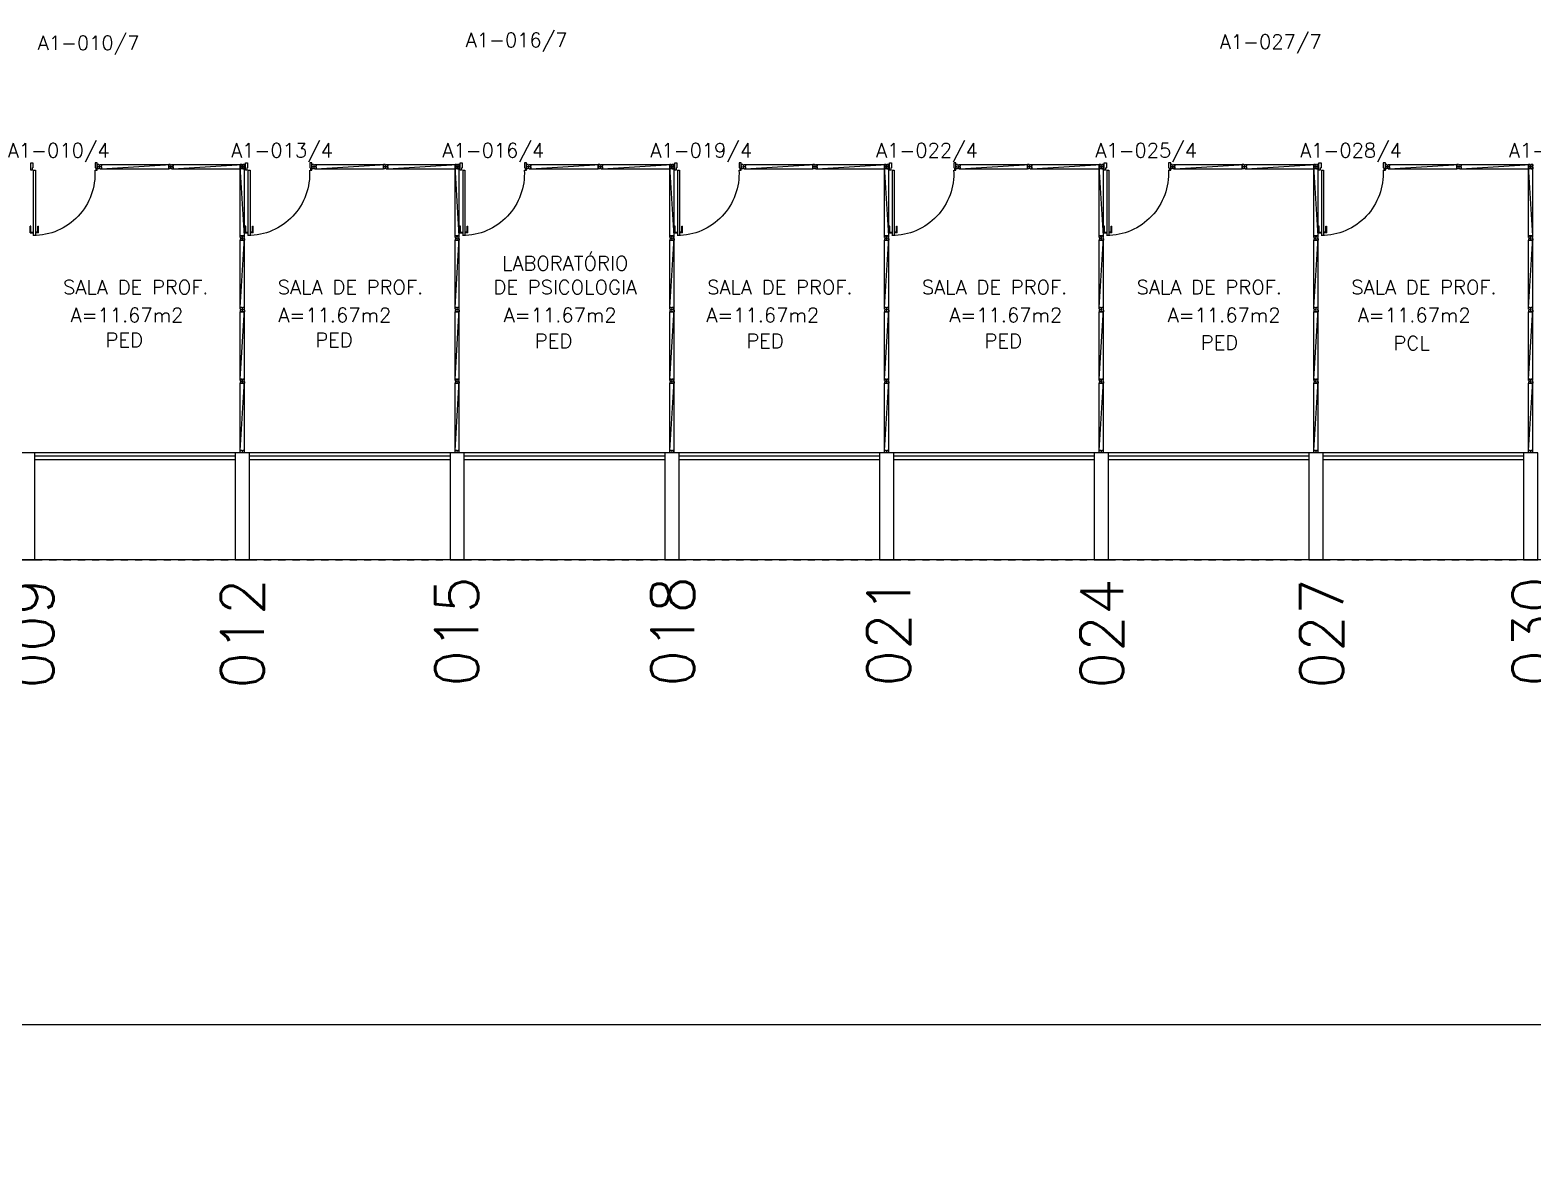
# Model space of a CAD drawing. Extents: x -31 to 207, y 425 to 518.
# Drawn here: x -8.68 to 12.32, y 427.33 to 443.24 of the extents above; entities that cross this region are included whole.
import ezdxf
from ezdxf.enums import TextEntityAlignment as Align

# ---------------------------------------------------------------- set-up
doc = ezdxf.new("R2010")
doc.units = 0
doc.header["$LTSCALE"] = 0.01
doc.header["$MEASUREMENT"] = 0
doc.header["$PDMODE"] = 34
doc.linetypes.add('HIDDEN2', pattern=[0.1875, 0.125, -0.0625])
doc.layers.get('0').update_dxf_attribs({"linetype": 'CONTINUOUS'})
doc.layers.get('DEFPOINTS').update_dxf_attribs({"linetype": 'CONTINUOUS'})
for name, color, linetype in [('AREA', 2, 'CONTINUOUS'), ('DIV', 2, 'CONTINUOUS'), ('ESQ', 1, 'CONTINUOUS'), ('ESTR', 3, 'CONTINUOUS'), ('NOPILAR1', 2, 'CONTINUOUS'), ('PISO', 1, 'CONTINUOUS'), ('PROJ', 1, 'HIDDEN2'), ('TEXT_CENTRO_CUSTO', 1, 'CONTINUOUS'), ('TEXTO', 2, 'CONTINUOUS'), ('TEXTO-ENDEREÇO', 2, 'CONTINUOUS'), ('TEXTOCENTROCUSTO', 2, 'CONTINUOUS')]:
    doc.layers.add(name, color=color, linetype=linetype)
doc.styles.add('1', font='romans.shx')
doc.styles.add('NOPILAR', font='simplex.shx', dxfattribs={"height": 0.6})
doc.styles.add('UNB-100', font='simplex.shx', dxfattribs={"height": 0.2})
doc.styles.add('UNB-100-1', font='simplex.shx', dxfattribs={"height": 0.2})
doc.dimstyles.new('1-600', dxfattribs={"dimtxt": 1.1, "dimasz": 2.5, "dimexe": 2, "dimexo": 4, "dimgap": 0.2, "dimtad": 1, "dimdec": 0, "dimzin": 4, "dimdsep": 46, "dimlunit": 6, "dimtxsty": '1', "dimblk1": 'NONE', "dimblk2": 'NONE', "dimsah": 1, "dimcen": 0, "dimclrd": 2, "dimclre": 2, "dimclrt": 2, "dimadec": 0, "dimazin": 0, "dimtfac": 1, "dimtdec": 0, "dimtmove": 2, "dimatfit": 3, "dimldrblk": 'NONE', "dimfxl": 0, "dimtolj": 1, "dimtzin": 0, "dimarcsym": 0})

# ---------------------------------------------------------------- blocks, each defined once
blk = doc.blocks.new('PILAR-SLS')
blk.add_lwpolyline([(0.003, -72.501), (0.003, -74.001), (0.203, -74.001), (0.203, -72.501)], close=True)
blk = doc.blocks.new('DIVMT-SLS')
for p, q in [((-0.03, 0.03), (-0.03, 0.006)), ((-0.008, 0.03), (-0.03, 0.03)), ((-0.0185, 0.006), (-0.03, 0.006)), ((-0.0185, -0.006), (-0.0185, 0.006)), ((-0.008, 0.03), (-0.008, 0.02)), ((-0.008, 0.02), (0.008, 0.02)), ((-0.0051, 0), (0.0051, 0)), ((0.0051, 0), (-0.0051, 0)), ((-0.0051, 0), (0.0051, 0)), ((0.97, -0.03), (0, 0.03)), ((0, -0.0051), (0, 0.0051)), ((0, 0.0051), (0, -0.0051)), ((0.008, 0.03), (0.008, 0.02)), ((0.008, 0.03), (0.03, 0.03)), ((0.0205, 0.006), (0.03, 0.006)), ((0.0205, -0.006), (0.0205, 0.006)), ((0.0205, 0.006), (0.0205, -0.006)), ((0.0205, 0.006), (0.03, 0.006)), ((0.97, 0.03), (0.03, 0.03)), ((0.03, 0.006), (0.03, 0.03)), ((0.03, -0.03), (0.03, 0.03)), ((0.03, -0.005), (0.03, 0.005)), ((0.97, 0.03), (0.97, 0.009)), ((0.97, 0.009), (0.97, 0.027)), ((0.9795, 0.006), (0.97, 0.006)), ((0.97, -0.005), (0.97, 0.005)), ((0.9795, 0.006), (0.9795, -0.006)), ((1.0051, 0), (0.9949, 0)), ((1, 0.0051), (1, -0.0051)), ((-0.0185, -0.006), (-0.03, -0.006)), ((-0.03, -0.03), (-0.03, -0.006)), ((-0.008, -0.03), (-0.03, -0.03)), ((-0.008, -0.03), (-0.008, -0.02)), ((-0.008, -0.02), (0.008, -0.02)), ((0.008, -0.03), (0.008, -0.02)), ((0.008, -0.03), (0.03, -0.03)), ((0.0205, -0.006), (0.03, -0.006)), ((0.0205, -0.006), (0.03, -0.006)), ((0.03, -0.006), (0.03, -0.03)), ((0.97, -0.03), (0.03, -0.03)), ((0.9795, -0.006), (0.97, -0.006)), ((0.97, -0.009), (0.97, -0.027))]:
    blk.add_line(p, q)
blk = doc.blocks.new('MTINI-SLS')
for p, q in [((-0.005, 0), (0.005, 0)), ((0, 0.001), (0, 0.02)), ((0.008, 0.02), (0, 0.02)), ((0, -0.005), (0, 0.005)), ((0, -0.02), (0, 0.001)), ((0.008, 0.03), (0.03, 0.03)), ((0.008, 0.03), (0.008, 0.02)), ((0.02, 0.006), (0.02, -0.006)), ((0.02, 0.006), (0.03, 0.006)), ((0.02, -0.004), (0.02, 0.004)), ((0.023, 0.006), (0.03, 0.006)), ((0.03, 0.006), (0.03, 0.03)), ((0, -0.02), (0.008, -0.02)), ((0.008, -0.03), (0.008, -0.02)), ((0.008, -0.03), (0.03, -0.03)), ((0.02, -0.006), (0.03, -0.006)), ((0.023, -0.006), (0.03, -0.006)), ((0.03, -0.006), (0.03, -0.03))]:
    blk.add_line(p, q)
blk = doc.blocks.new('A$C51597B80')
at = {"layer": 'DIV'}
for p, q in [((0.022, 0.06), (0, 0.06)), ((0, 0.036), (0, 0.06)), ((0.01, 0.036), (0, 0.036)), ((0.01, 0.036), (0, 0.036)), ((0.01, 0.024), (0, 0.024)), ((0.01, 0.024), (0, 0.024)), ((0, 0.024), (0, 0)), ((0.022, 0), (0, 0)), ((0.01, 0.036), (0.01, 0.024)), ((0.01, 0.024), (0.01, 0.036)), ((0.022, 0.06), (0.022, 0.05)), ((0.038, 0.05), (0.022, 0.05)), ((0.038, 0.01), (0.022, 0.01)), ((0.022, 0), (0.022, 0.01)), ((0.035, 0.03), (0.025, 0.03)), ((0.025, 0.03), (0.035, 0.03)), ((0.035, 0.03), (0.025, 0.03)), ((0.03, 0.035), (0.03, 0.025)), ((0.03, 0.025), (0.03, 0.035)), ((0.038, 0.06), (0.06, 0.06)), ((0.038, 0.06), (0.038, 0.05)), ((0.038, 0), (0.038, 0.01)), ((0.038, 0), (0.06, 0)), ((0.049, 0.024), (0.049, 0.036)), ((0.049, 0.036), (0.06, 0.036)), ((0.049, 0.024), (0.06, 0.024)), ((0.06, 0.06), (0.06, 0.036)), ((0.06, 0), (0.06, 0.024))]:
    blk.add_line(p, q, dxfattribs=at)
blk = doc.blocks.new('PDV2E-SLS')
at = {"layer": 'DIV'}
for p, q in [((0.023, 0.925), (0.063, 0.925)), ((0.023, 0.925), (0.023, 0.835)), ((0.033, 0.915), (0.063, 0.915)), ((0.033, 0.915), (0.033, 0.835)), ((0.065, 0.05), (0.065, 0.965)), ((0.095, 0.965), (0.065, 0.965)), ((0.095, 0.05), (0.095, 0.965)), ((0.138, 0.925), (0.097, 0.925)), ((0.128, 0.915), (0.097, 0.915)), ((0.128, 0.915), (0.128, 0.835)), ((0.138, 0.925), (0.138, 0.835)), ((0.033, 0.835), (0.023, 0.835)), ((0.128, 0.835), (0.137, 0.835)), ((0.049, 0.05), (0.029, 0.05)), ((0.029, 0.05), (0.029, 0.035)), ((0.029, 0.035), (0.029, -0.035)), ((0.049, 0.02), (0.049, 0.05)), ((0.049, 0.02), (0.059, 0.02)), ((0.059, -0.05), (0.059, 0.02)), ((0.065, 0.05), (0.095, 0.05)), ((0.928, -0.05), (0.928, 0.02)), ((0.938, 0.02), (0.928, 0.02)), ((0.938, 0.05), (0.958, 0.05)), ((0.938, 0.02), (0.938, 0.05)), ((0.958, 0.05), (0.958, 0.035)), ((0.958, 0.035), (0.958, -0.035)), ((0.029, -0.035), (0.029, -0.05)), ((0.029, -0.05), (0.059, -0.05)), ((0.958, -0.05), (0.928, -0.05)), ((0.958, -0.035), (0.958, -0.05))]:
    blk.add_line(p, q, dxfattribs=at)
blk.add_arc((0.062, 0.1), 0.865, 356.6786, 90, dxfattribs=at)
blk = doc.blocks.new('MTT-SLS')
for p, q in [((-0.008, 0.03), (-0.03, 0.03)), ((-0.03, 0.03), (-0.03, 0.006)), ((-0.0185, 0.006), (-0.03, 0.006)), ((-0.0185, -0.006), (-0.0185, 0.006)), ((-0.008, 0.03), (-0.008, 0.02)), ((-0.008, 0.02), (0.008, 0.02)), ((-0.0051, 0), (0.0051, 0)), ((0, -0.0051), (0, 0.0051)), ((0.008, 0.03), (0.03, 0.03)), ((0.008, 0.03), (0.008, 0.02)), ((0.0205, -0.006), (0.0205, 0.006)), ((0.0205, 0.006), (0.03, 0.006)), ((0.03, 0.006), (0.03, 0.03)), ((-0.03, -0.03), (-0.03, -0.006)), ((-0.0185, -0.006), (-0.03, -0.006)), ((-0.008, -0.03), (-0.03, -0.03)), ((-0.008, -0.02), (0.008, -0.02)), ((-0.008, -0.03), (-0.008, -0.02)), ((0.008, -0.03), (0.008, -0.02)), ((0.008, -0.03), (0.03, -0.03)), ((0.0205, -0.006), (0.03, -0.006)), ((0.03, -0.006), (0.03, -0.03))]:
    blk.add_line(p, q)
blk = doc.blocks.new('*D41')
at = {"color": 2, "linetype": 'ByBlock'}
for p, q in [((-17.81, 431.827), (-17.81, 427.327)), ((60.19, 431.827), (60.19, 427.327)), ((60.19, 429.327), (-17.81, 429.327))]:
    blk.add_line(p, q, dxfattribs=at)
at = {"layer": 'DEFPOINTS', "color": 0, "linetype": 'ByBlock'}
for p in [(-17.81, 435.827), (60.19, 435.827), (-17.81, 429.327)]:
    blk.add_point(p, dxfattribs=at)
at = {"color": 2, "linetype": 'ByBlock', "insert": (21.19, 430.26), "char_height": 1.1, "attachment_point": 5, "rotation": 360, "style": '1'}
blk.add_mtext('\\A1;Psicologia', dxfattribs=at)
blk = doc.blocks.new('_NONE')
at = {"color": 0, "linetype": 'ByBlock'}
blk.add_circle((0, 0), 0.25, dxfattribs=at)

msp = doc.modelspace()

# ---------------------------------------------------------------- linework, layer by layer
at = {"layer": 'ESQ'}
for p, q in [((-5.81, 437.327), (-8.61, 437.327)), ((-5.81, 437.277), (-8.61, 437.277)), ((-5.81, 437.227), (-8.61, 437.227)), ((-2.81, 437.327), (-5.61, 437.327)), ((-2.81, 437.277), (-5.61, 437.277)), ((-2.81, 437.227), (-5.61, 437.227)), ((0.19, 437.327), (-2.61, 437.327)), ((0.19, 437.277), (-2.61, 437.277)), ((0.19, 437.227), (-2.61, 437.227)), ((3.19, 437.327), (0.39, 437.327)), ((3.19, 437.277), (0.39, 437.277)), ((3.19, 437.227), (0.39, 437.227)), ((6.19, 437.327), (3.39, 437.327)), ((6.19, 437.277), (3.39, 437.277)), ((6.19, 437.227), (3.39, 437.227)), ((9.19, 437.327), (6.39, 437.327)), ((9.19, 437.277), (6.39, 437.277)), ((9.19, 437.227), (6.39, 437.227)), ((12.19, 437.327), (9.39, 437.327)), ((12.19, 437.277), (9.39, 437.277)), ((12.19, 437.227), (9.39, 437.227))]:
    msp.add_line(p, q, dxfattribs=at)
at = {"layer": 'PISO'}
msp.add_line((45.19, 435.827), (-17.61, 435.827), dxfattribs=at)
at = {"layer": 'PROJ'}
for p, q in [((-8.61, 435.827), (-5.81, 435.827)), ((-5.61, 435.827), (-2.81, 435.827)), ((-2.61, 435.827), (0.19, 435.827)), ((0.39, 435.827), (3.19, 435.827)), ((3.39, 435.827), (6.19, 435.827)), ((6.39, 435.827), (9.19, 435.827)), ((9.39, 435.827), (12.19, 435.827))]:
    msp.add_line(p, q, dxfattribs=at)

# ---------------------------------------------------------------- block references
at = {"layer": 'DIV', "xscale": -1}
for name, p, rotation in [('PDV2E-SLS', (-8.698, 441.327), 180), ('DIVMT-SLS', (-5.71, 441.327), 90), ('PDV2E-SLS', (-5.698, 441.327), 180), ('DIVMT-SLS', (-2.71, 441.327), 90), ('PDV2E-SLS', (-2.698, 441.327), 180), ('DIVMT-SLS', (0.29, 441.327), 90), ('PDV2E-SLS', (0.302, 441.327), 180), ('DIVMT-SLS', (3.29, 441.327), 90), ('PDV2E-SLS', (3.302, 441.327), 180), ('DIVMT-SLS', (6.29, 441.327), 90), ('PDV2E-SLS', (6.302, 441.327), 180), ('DIVMT-SLS', (9.29, 441.327), 90), ('PDV2E-SLS', (9.302, 441.327), 180), ('DIVMT-SLS', (12.29, 441.327), 90)]:
    msp.add_blockref(name, p, dxfattribs=dict(at, rotation=rotation))
for name, p in [('DIVMT-SLS', (-6.71, 441.327)), ('DIVMT-SLS', (-5.71, 441.327)), ('DIVMT-SLS', (-3.71, 441.327)), ('DIVMT-SLS', (-2.71, 441.327)), ('DIVMT-SLS', (-0.71, 441.327)), ('DIVMT-SLS', (0.29, 441.327)), ('MTT-SLS', (1.29, 441.327)), ('DIVMT-SLS', (2.29, 441.327)), ('DIVMT-SLS', (3.29, 441.327)), ('MTT-SLS', (4.29, 441.327)), ('MTT-SLS', (4.29, 441.327)), ('MTT-SLS', (4.29, 441.327)), ('DIVMT-SLS', (5.29, 441.327)), ('DIVMT-SLS', (6.29, 441.327)), ('MTT-SLS', (7.29, 441.327)), ('DIVMT-SLS', (8.29, 441.327)), ('DIVMT-SLS', (9.29, 441.327)), ('MTT-SLS', (10.29, 441.327)), ('DIVMT-SLS', (11.29, 441.327)), ('DIVMT-SLS', (12.29, 441.327))]:
    msp.add_blockref(name, p, dxfattribs=at)
at = {"layer": 'DIV'}
for name, p, rotation in [('DIVMT-SLS', (-5.71, 440.327), 270), ('DIVMT-SLS', (-2.71, 440.327), 270), ('DIVMT-SLS', (0.29, 440.327), 270), ('DIVMT-SLS', (3.29, 440.327), 270), ('DIVMT-SLS', (6.29, 440.327), 270), ('DIVMT-SLS', (9.29, 440.327), 270), ('DIVMT-SLS', (12.29, 440.327), 270), ('DIVMT-SLS', (-5.71, 439.327), 270), ('DIVMT-SLS', (-2.71, 439.327), 270), ('DIVMT-SLS', (0.29, 439.327), 270), ('DIVMT-SLS', (3.29, 439.327), 270), ('DIVMT-SLS', (6.29, 439.327), 270), ('DIVMT-SLS', (9.29, 439.327), 270), ('DIVMT-SLS', (12.29, 439.327), 270), ('DIVMT-SLS', (-5.71, 438.327), 270), ('DIVMT-SLS', (-2.71, 438.327), 270), ('DIVMT-SLS', (0.29, 438.327), 270), ('DIVMT-SLS', (3.29, 438.327), 270), ('DIVMT-SLS', (6.29, 438.327), 270), ('DIVMT-SLS', (9.29, 438.327), 270), ('DIVMT-SLS', (12.29, 438.327), 270), ('MTINI-SLS', (-5.71, 437.327), 90), ('MTINI-SLS', (-2.71, 437.327), 90), ('MTINI-SLS', (0.29, 437.327), 90), ('MTINI-SLS', (3.29, 437.327), 90), ('MTINI-SLS', (6.29, 437.327), 90), ('MTINI-SLS', (9.29, 437.327), 90), ('MTINI-SLS', (12.29, 437.327), 90)]:
    msp.add_blockref(name, p, dxfattribs=dict(at, rotation=rotation))
at = {"layer": 'ESTR'}
for p in [(-8.813, 509.828), (-5.813, 509.828), (-2.813, 509.828), (0.187, 509.828), (3.187, 509.828), (6.187, 509.828), (9.187, 509.828), (12.187, 509.828)]:
    msp.add_blockref('PILAR-SLS', p, dxfattribs=at)
at = {"layer": 'PISO'}
for p in [(-7.74, 441.297), (-4.74, 441.297), (-1.74, 441.297)]:
    msp.add_blockref('A$C51597B80', p, dxfattribs=at)

# ---------------------------------------------------------------- texts
at = {"layer": 'AREA', "style": 'UNB-100'}
for p in [(-7.324, 439.15), (-4.42, 439.15), (-1.271, 439.15), (1.559, 439.15), (4.955, 439.15), (8.006, 439.15), (10.663, 439.15)]:
    msp.add_text('A=11.67m2', height=0.2, dxfattribs=at).set_placement(p, align=Align.CENTER)
at = {"layer": 'NOPILAR1', "style": 'NOPILAR'}
for s, p in [('009', (-8.349, 434.027)), ('012', (-5.41, 434.027)), ('015', (-2.418, 434.054)), ('018', (0.601, 434.054)), ('021', (3.62, 434.054)), ('024', (6.598, 434.027)), ('027', (9.671, 434.027)), ('030', (12.636, 434.054))]:
    msp.add_text(s, height=0.6, rotation=90, dxfattribs=at).set_placement(p)
at = {"layer": 'TEXT_CENTRO_CUSTO', "style": 'UNB-100'}
for s, p in [('PED', (-7.362, 438.802)), ('PED', (-4.431, 438.802)), ('PED', (-1.363, 438.789)), ('PED', (1.592, 438.789)), ('PED', (4.92, 438.789)), ('PED', (7.941, 438.767)), ('PCL', (10.626, 438.758))]:
    msp.add_text(s, height=0.2, dxfattribs=at).set_placement(p, align=Align.CENTER)
at = {"layer": 'TEXTO', "style": 'UNB-100'}
for s, p in [('LABORATÓRIO', (-1.201, 439.875)), ('SALA DE PROF.', (-7.201, 439.541)), ('SALA DE PROF.', (-4.201, 439.541)), ('DE PSICOLOGIA', (-1.201, 439.541)), ('SALA DE PROF.', (1.799, 439.541)), ('SALA DE PROF.', (4.799, 439.541)), ('SALA DE PROF.', (7.799, 439.541)), ('SALA DE PROF.', (10.799, 439.541))]:
    msp.add_text(s, height=0.2, dxfattribs=at).set_placement(p, align=Align.CENTER)
at = {"layer": 'TEXTO-ENDEREÇO', "style": 'UNB-100-1'}
for s, p in [('A1-010/7', (-8.572, 442.957)), ('A1-016/7', (-2.591, 442.998)), ('A1-027/7', (7.946, 442.973)), ('A1-010/4', (-8.989, 441.454)), ('A1-013/4', (-5.869, 441.454)), ('A1-016/4', (-2.917, 441.454)), ('A1-019/4', (-0.011, 441.454)), ('A1-022/4', (3.143, 441.454)), ('A1-025/4', (6.206, 441.454)), ('A1-028/4', (9.068, 441.454)), ('A1-031/4', (11.986, 441.454))]:
    msp.add_text(s, height=0.2, dxfattribs=at).set_placement(p)

# ---------------------------------------------------------------- dimensions: what is measured, and where the dimension line sits
at = {"layer": 'TEXTOCENTROCUSTO'}
dim = msp.add_aligned_dim(p1=(60.19, 435.827), p2=(-17.81, 435.827), distance=6.5, text='Psicologia', dimstyle='1-600', dxfattribs=at)
dim.commit()
dim.dimension.update_dxf_attribs({"geometry": '*D41', "text_midpoint": (21.19, 430.26)})

doc.saveas('drawing.dxf')
